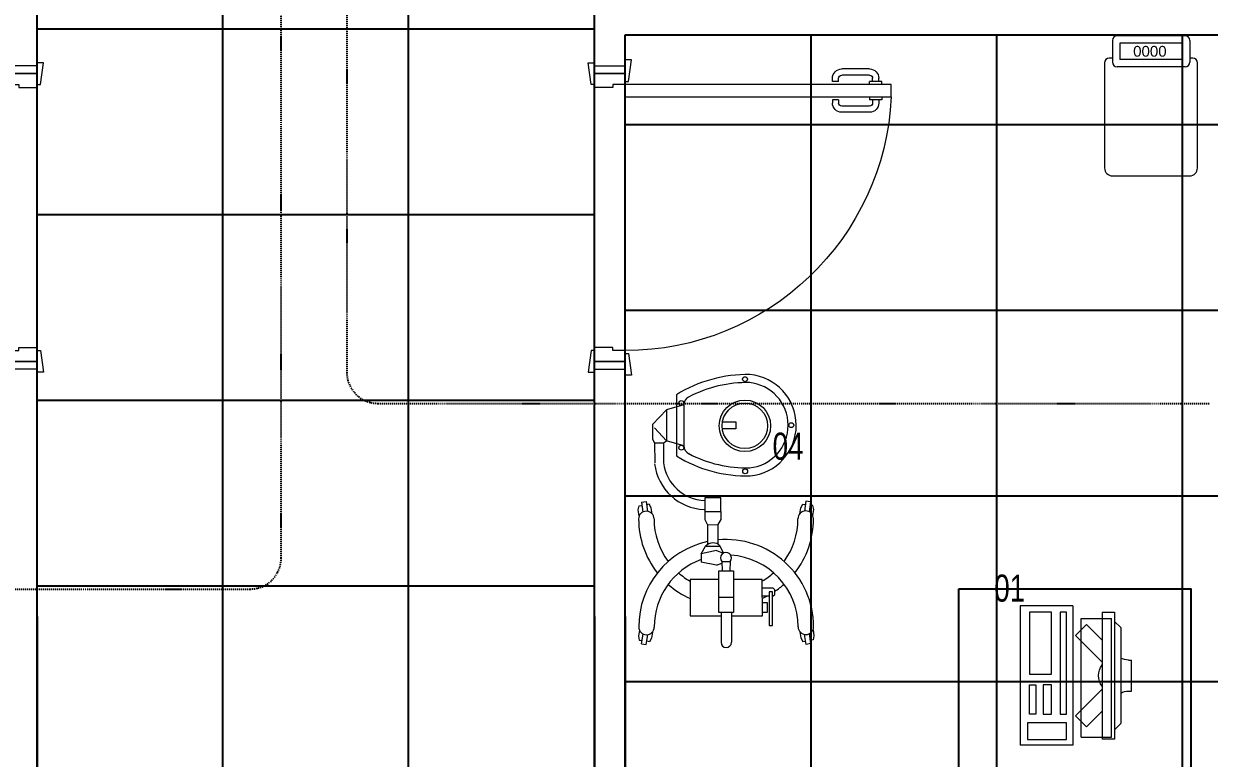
# Model space of a CAD drawing. Extents: x -12260 to 57327, y -29287 to 19916.
# Drawn here: x 42832 to 46663, y -11878 to -9504 of the extents above; entities that cross this region are included whole.
import ezdxf

# ---------------------------------------------------------------- set-up
doc = ezdxf.new("R2010")
doc.units = 0
doc.header["$LTSCALE"] = 0.25
doc.linetypes.add('DASHDOT', pattern=[25.4, 12.7, -6.35, 0, -6.35])
for name, color, linetype, lineweight in [('01-First Floor$0$72_EGR_EQP_TAG', 142, 'Continuous', 5), ('01-First Floor$0$LOADING', 253, 'Continuous', 5), ('01-First Floor$0$Walls', 251, 'Continuous', 5), ('01-First Floor$0$Wooden Joinery', 251, 'Continuous', 5), ('E-LITE-CLNG-CNDT', 6, 'DASHDOT', 35), ('F-ALRM-CLNG-CNDT', 51, 'DASHDOT', 25)]:
    doc.layers.add(name, color=color, linetype=linetype, lineweight=lineweight)
doc.layers.add('01-First Floor$0$FALSE CEILING', color=251, linetype='Continuous')
doc.layers.add('01-First Floor$0$X-WHITE glass', color=255, linetype='Continuous')
doc.styles.add('01-First Floor$0$Standard', font='arial.ttf')
doc.styles.add('01-First Floor$0$X3G_ENTITY_257CFD', font='swisscl.ttf', dxfattribs={"height": 200})

# ---------------------------------------------------------------- blocks, each defined once
blk = doc.blocks.new('01-First Floor$0$A$C72370EFE')
at = {"layer": '01-First Floor$0$Wooden Joinery'}
for p, q in [((-0.01, -0.03), (-0.01, -0.07)), ((0, -0.03), (-0.01, -0.03)), ((0.04, -0.03), (0.05, -0.03)), ((0.05, -0.03), (0.05, -0.07)), ((-0.05, -0.07), (-0.05, -0.16)), ((-0.03, -0.07), (-0.03, -0.16)), ((-0.01, -0.04), (-0.02, -0.04)), ((-0.01, -0.06), (-0.02, -0.06)), ((0, -0.07), (-0.01, -0.07)), ((0.04, -0.07), (0.05, -0.07)), ((0.05, -0.04), (0.06, -0.04)), ((0.05, -0.06), (0.06, -0.06)), ((0.07, -0.07), (0.07, -0.16)), ((0.09, -0.07), (0.09, -0.16)), ((-0.01, -0.17), (-0.02, -0.17)), ((-0.01, -0.19), (-0.02, -0.19)), ((-0.01, -0.17), (-0.01, -0.19)), ((0.05, -0.17), (0.06, -0.17)), ((0.05, -0.17), (0.05, -0.19)), ((0.05, -0.19), (0.06, -0.19))]:
    blk.add_line(p, q, dxfattribs=at)
for centre, radius, start, end in [((-0.02, -0.07), 0.03, 90, 180), ((-0.02, -0.07), 0.01, 90, 180), ((0.06, -0.07), 0.03, 0, 90), ((0.06, -0.07), 0.01, 0, 90), ((-0.02, -0.16), 0.03, 180, 270), ((-0.02, -0.16), 0.01, 180, 270), ((0.06, -0.16), 0.01, 270, 0), ((0.06, -0.16), 0.03, 270, 0)]:
    blk.add_arc(centre, radius, start, end, dxfattribs=at)
blk = doc.blocks.new('01-First Floor$0$A$C5DAD61B4')
at = {"layer": '01-First Floor$0$Wooden Joinery'}
for points in [[(80, 959.1), (80, 969.1), (10, 979.1), (10, 959.1)], [(940, 959.1), (940, 969.1), (1010, 979.1), (1010, 959.1)], [(70, 859.1), (70, 849.1), (0, 839.1), (0, 859.1)], [(120, 859.1), (120, 0), (80, 0), (80, 859.1)], [(950, 859.1), (950, 849.1), (1020, 839.1), (1020, 859.1)]]:
    blk.add_lwpolyline(points, close=True, dxfattribs=at)
for points in [[(45, 859.1), (45, 959.1), (20, 959.1), (20, 859.1), (45, 859.1)], [(45, 859.1), (80, 859.1), (80, 899.1), (90, 899.1), (90, 959.1), (45, 959.1), (45, 859.1)], [(975, 859.1), (940, 859.1), (940, 899.1), (930, 899.1), (930, 959.1), (975, 959.1), (975, 859.1)], [(975, 859.1), (975, 959.1), (1000, 959.1), (1000, 859.1), (975, 859.1)]]:
    blk.add_lwpolyline(points, dxfattribs=at)
blk.add_arc((80, 859.1), 860, 272.666, 0, dxfattribs=at)
at = {"layer": '01-First Floor$0$Wooden Joinery', "xscale": 999.9999999998854, "yscale": 999.9999999998854, "zscale": 999.9999999998854, "rotation": 180}
blk.add_blockref('01-First Floor$0$A$C72370EFE', (120, 0), dxfattribs=at)
blk = doc.blocks.new('01-First Floor$0$ITCWLS1-P')
at = {"layer": '01-First Floor$0$LOADING'}
for p, q in [((-0.2651, 0.43, 0), (-0.3051, 0.43, 0)), ((-0.3051, 0.43, 0), (-0.3051, 0.02, 0)), ((-0.2651, 0.43, 0), (-0.2651, 0.02, 0)), ((-0.17, 0.45), (-0.17, 0)), ((-0.17, 0.45), (0, 0.45)), ((-0.1496, 0.4305), (-0.1291, 0.4305)), ((-0.1291, 0.4305), (-0.1291, 0.4089)), ((0, 0.45), (0, 0)), ((-0.3251, 0.38, 0), (-0.3051, 0.4, 0)), ((-0.197, 0.4094), (-0.295, 0.4094)), ((-0.295, 0.0264), (-0.295, 0.4094)), ((-0.197, 0.0264), (-0.197, 0.4094)), ((-0.3251, 0.38, 0), (-0.3251, 0.07, 0)), ((-0.3503, 0.275), (-0.3596, 0.275)), ((-0.3596, 0.175), (-0.3596, 0.275)), ((-0.3503, 0.175), (-0.3596, 0.175)), ((-0.3251, 0.07, 0), (-0.3051, 0.05, 0)), ((-0.3051, 0.02, 0), (-0.2651, 0.02, 0)), ((-0.197, 0.0264), (-0.295, 0.0264)), ((-0.17, 0), (0, 0))]:
    blk.add_line(p, q, dxfattribs=at)
at = {"layer": '01-First Floor$0$LOADING', "extrusion": (2.48281e-10, 3.18408e-10, -1)}
for p, q in [((-0.2651, 0.3395), (-0.2144, 0.3902)), ((-0.1791, 0.3548), (-0.2144, 0.3902)), ((-0.2651, 0.2688), (-0.1791, 0.3548))]:
    blk.add_line(p, q, dxfattribs=at)
at = {"layer": '01-First Floor$0$LOADING', "extrusion": (2.48281e-10, -3.18408e-10, -1)}
for p, q in [((-0.2651, 0.1812), (-0.1791, 0.0952)), ((-0.2651, 0.1105), (-0.2144, 0.0598)), ((-0.1791, 0.0952), (-0.2144, 0.0598))]:
    blk.add_line(p, q, dxfattribs=at)
at = {"layer": '01-First Floor$0$LOADING'}
for points in [[(-0.1291, 0.4089), (-0.1291, 0.1), (-0.1496, 0.1), (-0.1496, 0.4305)], [(-0.1496, 0.1), (-0.1496, 0.1), (-0.1496, 0.1), (-0.1496, 0.1), (-0.1496, 0.1), (-0.1496, 0.1), (-0.1496, 0.1), (-0.1496, 0.1), (-0.1496, 0.1)], [(-0.1496, 0.1), (-0.1496, 0.1), (-0.1496, 0.1), (-0.1496, 0.1), (-0.1496, 0.1), (-0.1496, 0.1), (-0.1496, 0.1), (-0.1496, 0.1), (-0.1496, 0.1), (-0.1496, 0.1), (-0.1496, 0.1), (-0.1496, 0.1), (-0.1496, 0.1), (-0.1496, 0.1), (-0.1496, 0.1), (-0.1496, 0.1), (-0.1496, 0.1), (-0.1496, 0.1)], [(-0.1496, 0.1), (-0.1496, 0.1), (-0.1496, 0.1), (-0.1496, 0.1), (-0.1496, 0.1), (-0.1496, 0.1), (-0.1496, 0.1), (-0.1496, 0.1), (-0.1496, 0.1), (-0.1496, 0.1)], [(-0.1496, 0.1), (-0.1496, 0.1), (-0.1496, 0.1), (-0.1496, 0.1), (-0.1496, 0.1), (-0.1496, 0.1), (-0.1496, 0.1)], [(-0.1496, 0.1), (-0.1496, 0.1), (-0.1496, 0.1), (-0.1496, 0.1), (-0.1496, 0.1), (-0.1496, 0.1), (-0.1496, 0.1), (-0.1496, 0.1), (-0.1496, 0.1), (-0.1496, 0.1)], [(-0.1496, 0.1), (-0.1496, 0.1), (-0.1496, 0.1), (-0.1496, 0.1), (-0.1496, 0.1), (-0.1496, 0.1), (-0.1496, 0.1), (-0.1496, 0.1), (-0.1496, 0.1), (-0.1496, 0.1), (-0.1496, 0.1), (-0.1496, 0.1), (-0.1496, 0.1), (-0.1496, 0.1), (-0.1496, 0.1)], [(-0.1496, 0.1), (-0.1496, 0.1), (-0.1496, 0.1), (-0.1496, 0.1), (-0.1496, 0.1), (-0.1496, 0.1), (-0.1496, 0.1), (-0.1496, 0.1), (-0.1496, 0.1), (-0.1496, 0.1)], [(-0.1496, 0.1), (-0.1496, 0.1), (-0.1496, 0.1), (-0.1496, 0.1), (-0.1496, 0.1), (-0.1496, 0.1), (-0.1496, 0.1), (-0.1496, 0.1), (-0.1496, 0.1), (-0.1496, 0.1)], [(-0.1496, 0.1), (-0.1496, 0.1), (-0.1496, 0.1), (-0.1496, 0.1), (-0.1496, 0.1), (-0.1496, 0.1), (-0.1496, 0.1), (-0.1496, 0.1), (-0.1496, 0.1), (-0.1496, 0.1), (-0.1496, 0.1), (-0.1496, 0.1), (-0.1496, 0.1), (-0.1496, 0.1), (-0.1496, 0.1), (-0.1496, 0.1), (-0.1496, 0.1), (-0.1496, 0.1), (-0.1496, 0.1), (-0.1496, 0.1), (-0.1496, 0.1), (-0.1496, 0.1), (-0.1496, 0.1), (-0.1496, 0.1), (-0.1496, 0.1), (-0.1496, 0.1), (-0.1496, 0.1), (-0.1496, 0.1), (-0.1496, 0.1), (-0.1496, 0.1), (-0.1496, 0.1), (-0.1496, 0.1), (-0.1496, 0.1), (-0.1496, 0.1), (-0.1496, 0.1), (-0.1496, 0.1), (-0.1496, 0.1), (-0.1496, 0.1), (-0.1496, 0.1), (-0.1496, 0.1), (-0.1496, 0.1), (-0.1496, 0.1), (-0.1496, 0.1), (-0.1496, 0.1), (-0.1496, 0.1), (-0.1496, 0.1), (-0.1496, 0.1), (-0.1496, 0.1), (-0.1496, 0.1), (-0.1496, 0.1), (-0.1496, 0.1), (-0.1496, 0.1), (-0.1496, 0.1), (-0.1496, 0.1)], [(-0.1496, 0.1), (-0.1496, 0.1), (-0.1496, 0.1), (-0.1496, 0.1), (-0.1496, 0.1), (-0.1496, 0.1), (-0.1496, 0.1), (-0.1496, 0.1), (-0.1496, 0.1), (-0.1496, 0.1), (-0.1496, 0.1), (-0.1496, 0.1), (-0.1496, 0.1), (-0.1496, 0.1), (-0.1496, 0.1), (-0.1496, 0.1), (-0.1496, 0.1), (-0.1496, 0.1), (-0.1496, 0.1), (-0.1496, 0.1), (-0.1496, 0.1), (-0.1496, 0.1), (-0.1496, 0.1), (-0.1496, 0.1), (-0.1496, 0.1), (-0.1496, 0.1), (-0.1496, 0.1), (-0.1496, 0.1), (-0.1496, 0.1), (-0.1496, 0.1), (-0.1496, 0.1), (-0.1496, 0.1), (-0.1496, 0.1), (-0.1496, 0.1), (-0.1496, 0.1), (-0.1496, 0.1), (-0.1496, 0.1), (-0.1496, 0.1), (-0.1496, 0.1), (-0.1496, 0.1), (-0.1496, 0.1), (-0.1496, 0.1), (-0.1496, 0.1), (-0.1496, 0.1), (-0.1496, 0.1), (-0.1496, 0.1), (-0.1496, 0.1), (-0.1496, 0.1), (-0.1496, 0.1), (-0.1496, 0.1), (-0.1496, 0.1), (-0.1496, 0.1), (-0.1496, 0.1), (-0.1496, 0.1), (-0.1496, 0.1), (-0.1496, 0.1), (-0.1496, 0.1), (-0.1496, 0.1), (-0.1496, 0.1), (-0.1496, 0.1), (-0.1496, 0.1), (-0.1496, 0.1), (-0.1496, 0.1), (-0.1496, 0.1), (-0.1496, 0.1), (-0.1496, 0.1), (-0.1496, 0.1), (-0.1496, 0.1), (-0.1496, 0.1), (-0.1496, 0.1), (-0.1496, 0.1), (-0.1496, 0.1), (-0.1496, 0.1), (-0.1496, 0.1), (-0.1496, 0.1), (-0.1496, 0.1), (-0.1496, 0.1), (-0.1496, 0.1), (-0.1496, 0.1), (-0.1496, 0.1), (-0.1496, 0.1), (-0.1496, 0.1), (-0.1496, 0.1), (-0.1496, 0.1), (-0.1496, 0.1), (-0.1496, 0.1), (-0.1496, 0.1), (-0.1496, 0.1), (-0.1496, 0.1)], [(-0.1496, 0.1), (-0.1496, 0.1), (-0.1496, 0.1), (-0.1496, 0.1), (-0.1496, 0.1), (-0.1496, 0.1), (-0.1496, 0.1), (-0.1496, 0.1), (-0.1496, 0.1), (-0.1496, 0.1), (-0.1496, 0.1), (-0.1496, 0.1)], [(-0.1496, 0.1), (-0.1496, 0.1), (-0.1496, 0.1), (-0.1496, 0.1), (-0.1496, 0.1), (-0.1496, 0.1), (-0.1496, 0.1)], [(-0.1496, 0.1), (-0.1496, 0.1), (-0.1496, 0.1), (-0.1496, 0.1), (-0.1496, 0.1), (-0.1496, 0.1), (-0.1496, 0.1), (-0.1496, 0.1), (-0.1496, 0.1), (-0.1496, 0.1), (-0.1496, 0.1), (-0.1496, 0.1), (-0.1496, 0.1), (-0.1496, 0.1), (-0.1496, 0.1), (-0.1496, 0.1), (-0.1496, 0.1)], [(-0.1496, 0.1), (-0.1496, 0.1), (-0.1496, 0.1), (-0.1496, 0.1), (-0.1496, 0.1), (-0.1496, 0.1), (-0.1496, 0.1), (-0.1496, 0.1), (-0.1496, 0.1), (-0.1496, 0.1), (-0.1496, 0.1), (-0.1496, 0.1), (-0.1496, 0.1), (-0.1496, 0.1), (-0.1496, 0.1), (-0.1496, 0.1), (-0.1496, 0.1), (-0.1496, 0.1), (-0.1496, 0.1), (-0.1496, 0.1), (-0.1496, 0.1), (-0.1496, 0.1), (-0.1496, 0.1), (-0.1496, 0.1), (-0.1496, 0.1), (-0.1496, 0.1), (-0.1496, 0.1), (-0.1496, 0.1), (-0.1496, 0.1), (-0.1496, 0.1), (-0.1496, 0.1), (-0.1496, 0.1), (-0.1496, 0.1), (-0.1496, 0.1), (-0.1496, 0.1), (-0.1496, 0.1), (-0.1496, 0.1), (-0.1496, 0.1), (-0.1496, 0.1), (-0.1496, 0.1), (-0.1496, 0.1), (-0.1496, 0.1), (-0.1496, 0.1), (-0.1496, 0.1), (-0.1496, 0.1), (-0.1496, 0.1), (-0.1496, 0.1), (-0.1496, 0.1), (-0.1496, 0.1), (-0.1496, 0.1), (-0.1496, 0.1), (-0.1496, 0.1), (-0.1496, 0.1), (-0.1496, 0.1), (-0.1496, 0.1), (-0.1496, 0.1), (-0.1496, 0.1), (-0.1496, 0.1), (-0.1496, 0.1), (-0.1496, 0.1), (-0.1496, 0.1), (-0.1496, 0.1), (-0.1496, 0.1), (-0.1496, 0.1), (-0.1496, 0.1), (-0.1496, 0.1), (-0.1496, 0.1), (-0.1496, 0.1), (-0.1496, 0.1), (-0.1496, 0.1), (-0.1496, 0.1), (-0.1496, 0.1), (-0.1496, 0.1), (-0.1496, 0.1), (-0.1496, 0.1), (-0.1496, 0.1), (-0.1496, 0.1), (-0.1496, 0.1), (-0.1496, 0.1), (-0.1496, 0.1), (-0.1496, 0.1), (-0.1496, 0.1), (-0.1496, 0.1), (-0.1496, 0.1), (-0.1496, 0.1), (-0.1496, 0.1), (-0.1496, 0.1), (-0.1496, 0.1), (-0.1496, 0.1), (-0.1496, 0.1), (-0.1496, 0.1), (-0.1496, 0.1), (-0.1496, 0.1), (-0.1496, 0.1), (-0.1496, 0.1), (-0.1496, 0.1), (-0.1496, 0.1), (-0.1496, 0.1), (-0.1496, 0.1), (-0.1496, 0.1), (-0.1496, 0.1), (-0.1496, 0.1), (-0.1496, 0.1), (-0.1496, 0.1), (-0.1496, 0.1), (-0.1496, 0.1), (-0.1496, 0.1), (-0.1496, 0.1), (-0.1496, 0.1), (-0.1496, 0.1), (-0.1496, 0.1)], [(-0.1496, 0.1), (-0.1496, 0.1), (-0.1496, 0.1), (-0.1496, 0.1), (-0.1496, 0.1), (-0.1496, 0.1), (-0.1496, 0.1), (-0.1496, 0.1)]]:
    blk.add_lwpolyline(points, dxfattribs=at)
for points in [[(-0.1019, 0.4305), (-0.0304, 0.4305), (-0.0304, 0.2294), (-0.1019, 0.2294)], [(-0.1019, 0.1954), (-0.0747, 0.1954), (-0.0747, 0.1), (-0.1019, 0.1)], [(-0.0304, 0.1954), (-0.0508, 0.1954), (-0.0508, 0.1), (-0.0304, 0.1)], [(-0.1496, 0.1), (-0.1496, 0.1), (-0.1496, 0.1), (-0.1496, 0.1), (-0.1496, 0.1), (-0.1496, 0.1), (-0.1496, 0.1), (-0.1496, 0.1), (-0.1496, 0.1), (-0.1496, 0.1), (-0.1496, 0.1), (-0.1496, 0.1), (-0.1496, 0.1), (-0.1496, 0.1), (-0.1496, 0.1), (-0.1496, 0.1), (-0.1496, 0.1), (-0.1496, 0.1), (-0.1496, 0.1), (-0.1496, 0.1), (-0.1496, 0.1), (-0.1496, 0.1), (-0.1496, 0.1), (-0.1496, 0.1), (-0.1496, 0.1), (-0.1496, 0.1), (-0.1496, 0.1), (-0.1496, 0.1), (-0.1496, 0.1), (-0.1496, 0.1), (-0.1496, 0.1), (-0.1496, 0.1), (-0.1496, 0.1), (-0.1496, 0.1), (-0.1496, 0.1), (-0.1496, 0.1), (-0.1496, 0.1), (-0.1496, 0.1), (-0.1496, 0.1), (-0.1496, 0.1), (-0.1496, 0.1), (-0.1496, 0.1), (-0.1496, 0.1), (-0.1496, 0.1), (-0.1496, 0.1), (-0.1496, 0.1), (-0.1496, 0.1), (-0.1496, 0.1), (-0.1496, 0.1), (-0.1496, 0.1), (-0.1496, 0.1), (-0.1496, 0.1), (-0.1496, 0.1), (-0.1496, 0.1), (-0.1496, 0.1), (-0.1496, 0.1), (-0.1496, 0.1), (-0.1496, 0.1), (-0.1496, 0.1), (-0.1496, 0.1), (-0.1496, 0.1), (-0.1496, 0.1), (-0.1496, 0.1), (-0.1496, 0.1), (-0.1496, 0.1), (-0.1496, 0.1), (-0.1496, 0.1), (-0.1496, 0.1), (-0.1496, 0.1), (-0.1496, 0.1), (-0.1496, 0.1), (-0.1496, 0.1), (-0.1496, 0.1), (-0.1496, 0.1), (-0.1496, 0.1), (-0.1496, 0.1), (-0.1496, 0.1), (-0.1496, 0.1), (-0.1496, 0.1), (-0.1496, 0.1), (-0.1496, 0.1), (-0.1496, 0.1), (-0.1496, 0.1), (-0.1496, 0.1), (-0.1496, 0.1), (-0.1496, 0.1), (-0.1496, 0.1), (-0.1496, 0.1), (-0.1496, 0.1), (-0.1496, 0.1), (-0.1496, 0.1), (-0.1496, 0.1), (-0.1496, 0.1), (-0.1496, 0.1), (-0.1496, 0.1), (-0.1496, 0.1), (-0.1496, 0.1), (-0.1496, 0.1), (-0.1496, 0.1), (-0.1496, 0.1), (-0.1496, 0.1), (-0.1496, 0.1), (-0.1496, 0.1), (-0.1496, 0.1), (-0.1496, 0.1), (-0.1496, 0.1), (-0.1496, 0.1), (-0.1496, 0.1), (-0.1496, 0.1), (-0.1496, 0.1), (-0.1496, 0.1), (-0.1496, 0.1), (-0.1496, 0.1), (-0.1496, 0.1), (-0.1496, 0.1), (-0.1496, 0.1), (-0.1496, 0.1), (-0.1496, 0.1), (-0.1496, 0.1), (-0.1496, 0.1), (-0.1496, 0.1), (-0.1496, 0.1), (-0.1496, 0.1), (-0.1496, 0.1), (-0.1496, 0.1), (-0.1496, 0.1), (-0.1496, 0.1), (-0.1496, 0.1), (-0.1496, 0.1), (-0.1496, 0.1), (-0.1496, 0.1), (-0.1496, 0.1), (-0.1496, 0.1), (-0.1496, 0.1), (-0.1496, 0.1), (-0.1496, 0.1), (-0.1496, 0.1), (-0.1496, 0.1), (-0.1496, 0.1), (-0.1496, 0.1), (-0.1496, 0.1), (-0.1496, 0.1), (-0.1496, 0.1), (-0.1496, 0.1), (-0.1496, 0.1), (-0.1496, 0.1), (-0.1496, 0.1), (-0.1496, 0.1), (-0.1496, 0.1), (-0.1496, 0.1), (-0.1496, 0.1), (-0.1496, 0.1), (-0.1496, 0.1), (-0.1496, 0.1), (-0.1496, 0.1), (-0.1496, 0.1), (-0.1496, 0.1), (-0.1496, 0.1), (-0.1496, 0.1), (-0.1496, 0.1), (-0.1496, 0.1), (-0.1496, 0.1), (-0.1496, 0.1), (-0.1496, 0.1), (-0.1496, 0.1), (-0.1496, 0.1), (-0.1496, 0.1), (-0.1496, 0.1), (-0.1496, 0.1), (-0.1496, 0.1), (-0.1496, 0.1), (-0.1496, 0.1), (-0.1496, 0.1), (-0.1496, 0.1), (-0.1496, 0.1), (-0.1496, 0.1), (-0.1496, 0.1), (-0.1496, 0.1), (-0.1496, 0.1), (-0.1496, 0.1), (-0.1496, 0.1), (-0.1496, 0.1), (-0.1496, 0.1), (-0.1496, 0.1), (-0.1496, 0.1), (-0.1496, 0.1), (-0.1496, 0.1), (-0.1496, 0.1), (-0.1496, 0.1), (-0.1496, 0.1), (-0.1496, 0.1), (-0.1496, 0.1), (-0.1496, 0.1), (-0.1496, 0.1), (-0.1496, 0.1), (-0.1496, 0.1), (-0.1496, 0.1), (-0.1496, 0.1), (-0.1496, 0.1), (-0.1496, 0.1), (-0.1496, 0.1), (-0.1496, 0.1), (-0.1496, 0.1), (-0.1496, 0.1), (-0.1496, 0.1), (-0.1496, 0.1), (-0.1496, 0.1), (-0.1496, 0.1), (-0.1496, 0.1), (-0.1496, 0.1), (-0.1496, 0.1), (-0.1496, 0.1), (-0.1496, 0.1), (-0.1496, 0.1), (-0.1496, 0.1), (-0.1496, 0.1), (-0.1496, 0.1), (-0.1496, 0.1), (-0.1496, 0.1), (-0.1496, 0.1), (-0.1496, 0.1), (-0.1496, 0.1), (-0.1496, 0.1), (-0.1496, 0.1), (-0.1496, 0.1), (-0.1496, 0.1), (-0.1496, 0.1), (-0.1496, 0.1), (-0.1496, 0.1), (-0.1496, 0.1), (-0.1496, 0.1), (-0.1496, 0.1), (-0.1496, 0.1), (-0.1496, 0.1), (-0.1496, 0.1), (-0.1496, 0.1), (-0.1496, 0.1), (-0.1496, 0.1), (-0.1496, 0.1), (-0.1496, 0.1), (-0.1496, 0.1), (-0.1496, 0.1), (-0.1496, 0.1), (-0.1496, 0.1), (-0.1496, 0.1), (-0.1496, 0.1), (-0.1496, 0.1), (-0.1496, 0.1), (-0.1496, 0.1), (-0.1496, 0.1), (-0.1496, 0.1), (-0.1496, 0.1), (-0.1496, 0.1), (-0.1496, 0.1), (-0.1496, 0.1), (-0.1496, 0.1), (-0.1496, 0.1), (-0.1496, 0.1), (-0.1496, 0.1), (-0.1496, 0.1), (-0.1496, 0.1), (-0.1496, 0.1), (-0.1496, 0.1), (-0.1496, 0.1), (-0.1496, 0.1), (-0.1496, 0.1), (-0.1496, 0.1), (-0.1496, 0.1), (-0.1496, 0.1), (-0.1496, 0.1), (-0.1496, 0.1), (-0.1496, 0.1), (-0.1496, 0.1), (-0.1496, 0.1), (-0.1496, 0.1), (-0.1496, 0.1), (-0.1496, 0.1)], [(-0.1496, 0.1), (-0.1496, 0.1), (-0.1496, 0.1), (-0.1496, 0.1), (-0.1496, 0.1), (-0.1496, 0.1), (-0.1496, 0.1), (-0.1496, 0.1), (-0.1496, 0.1), (-0.1496, 0.1), (-0.1496, 0.1), (-0.1496, 0.1), (-0.1496, 0.1), (-0.1496, 0.1), (-0.1496, 0.1), (-0.1496, 0.1), (-0.1496, 0.1), (-0.1496, 0.1), (-0.1496, 0.1), (-0.1496, 0.1), (-0.1496, 0.1), (-0.1496, 0.1), (-0.1496, 0.1), (-0.1496, 0.1), (-0.1496, 0.1), (-0.1496, 0.1), (-0.1496, 0.1), (-0.1496, 0.1), (-0.1496, 0.1), (-0.1496, 0.1), (-0.1496, 0.1), (-0.1496, 0.1), (-0.1496, 0.1), (-0.1496, 0.1), (-0.1496, 0.1), (-0.1496, 0.1), (-0.1496, 0.1), (-0.1496, 0.1), (-0.1496, 0.1), (-0.1496, 0.1), (-0.1496, 0.1), (-0.1496, 0.1), (-0.1496, 0.1), (-0.1496, 0.1), (-0.1496, 0.1), (-0.1496, 0.1), (-0.1496, 0.1), (-0.1496, 0.1), (-0.1496, 0.1), (-0.1496, 0.1), (-0.1496, 0.1), (-0.1496, 0.1), (-0.1496, 0.1), (-0.1496, 0.1), (-0.1496, 0.1), (-0.1496, 0.1), (-0.1496, 0.1), (-0.1496, 0.1), (-0.1496, 0.1), (-0.1496, 0.1), (-0.1496, 0.1), (-0.1496, 0.1), (-0.1496, 0.1), (-0.1496, 0.1), (-0.1496, 0.1), (-0.1496, 0.1), (-0.1496, 0.1), (-0.1496, 0.1), (-0.1496, 0.1), (-0.1496, 0.1), (-0.1496, 0.1), (-0.1496, 0.1), (-0.1496, 0.1), (-0.1496, 0.1), (-0.1496, 0.1), (-0.1496, 0.1), (-0.1496, 0.1), (-0.1496, 0.1), (-0.1496, 0.1), (-0.1496, 0.1), (-0.1496, 0.1), (-0.1496, 0.1), (-0.1496, 0.1), (-0.1496, 0.1), (-0.1496, 0.1), (-0.1496, 0.1), (-0.1496, 0.1), (-0.1496, 0.1), (-0.1496, 0.1), (-0.1496, 0.1), (-0.1496, 0.1), (-0.1496, 0.1), (-0.1496, 0.1), (-0.1496, 0.1), (-0.1496, 0.1), (-0.1496, 0.1), (-0.1496, 0.1), (-0.1496, 0.1), (-0.1496, 0.1), (-0.1496, 0.1), (-0.1496, 0.1), (-0.1496, 0.1), (-0.1496, 0.1), (-0.1496, 0.1), (-0.1496, 0.1), (-0.1496, 0.1), (-0.1496, 0.1), (-0.1496, 0.1), (-0.1496, 0.1), (-0.1496, 0.1), (-0.1496, 0.1), (-0.1496, 0.1), (-0.1496, 0.1), (-0.1496, 0.1), (-0.1496, 0.1), (-0.1496, 0.1), (-0.1496, 0.1), (-0.1496, 0.1), (-0.1496, 0.1), (-0.1496, 0.1), (-0.1496, 0.1), (-0.1496, 0.1), (-0.1496, 0.1), (-0.1496, 0.1), (-0.1496, 0.1), (-0.1496, 0.1), (-0.1496, 0.1), (-0.1496, 0.1), (-0.1496, 0.1), (-0.1496, 0.1), (-0.1496, 0.1), (-0.1496, 0.1), (-0.1496, 0.1), (-0.1496, 0.1), (-0.1496, 0.1), (-0.1496, 0.1), (-0.1496, 0.1), (-0.1496, 0.1), (-0.1496, 0.1), (-0.1496, 0.1), (-0.1496, 0.1), (-0.1496, 0.1), (-0.1496, 0.1), (-0.1496, 0.1), (-0.1496, 0.1), (-0.1496, 0.1), (-0.1496, 0.1), (-0.1496, 0.1), (-0.1496, 0.1), (-0.1496, 0.1), (-0.1496, 0.1), (-0.1496, 0.1), (-0.1496, 0.1), (-0.1496, 0.1), (-0.1496, 0.1), (-0.1496, 0.1), (-0.1496, 0.1), (-0.1496, 0.1), (-0.1496, 0.1), (-0.1496, 0.1), (-0.1496, 0.1), (-0.1496, 0.1), (-0.1496, 0.1), (-0.1496, 0.1), (-0.1496, 0.1), (-0.1496, 0.1), (-0.1496, 0.1), (-0.1496, 0.1), (-0.1496, 0.1), (-0.1496, 0.1), (-0.1496, 0.1), (-0.1496, 0.1), (-0.1496, 0.1), (-0.1496, 0.1), (-0.1496, 0.1), (-0.1496, 0.1), (-0.1496, 0.1), (-0.1496, 0.1), (-0.1496, 0.1), (-0.1496, 0.1), (-0.1496, 0.1), (-0.1496, 0.1), (-0.1496, 0.1), (-0.1496, 0.1), (-0.1496, 0.1), (-0.1496, 0.1), (-0.1496, 0.1), (-0.1496, 0.1), (-0.1496, 0.1), (-0.1496, 0.1), (-0.1496, 0.1), (-0.1496, 0.1), (-0.1496, 0.1), (-0.1496, 0.1), (-0.1496, 0.1), (-0.1496, 0.1), (-0.1496, 0.1), (-0.1496, 0.1), (-0.1496, 0.1), (-0.1496, 0.1), (-0.1496, 0.1), (-0.1496, 0.1), (-0.1496, 0.1), (-0.1496, 0.1), (-0.1496, 0.1), (-0.1496, 0.1), (-0.1496, 0.1), (-0.1496, 0.1), (-0.1496, 0.1), (-0.1496, 0.1), (-0.1496, 0.1), (-0.1496, 0.1), (-0.1496, 0.1), (-0.1496, 0.1)], [(-0.1496, 0.1), (-0.1496, 0.1), (-0.1496, 0.1), (-0.1496, 0.1), (-0.1496, 0.1), (-0.1496, 0.1), (-0.1496, 0.1), (-0.1496, 0.1), (-0.1496, 0.1), (-0.1496, 0.1), (-0.1496, 0.1), (-0.1496, 0.1), (-0.1496, 0.1), (-0.1496, 0.1), (-0.1496, 0.1), (-0.1496, 0.1), (-0.1496, 0.1), (-0.1496, 0.1), (-0.1496, 0.1), (-0.1496, 0.1), (-0.1496, 0.1), (-0.1496, 0.1), (-0.1496, 0.1), (-0.1496, 0.1), (-0.1496, 0.1), (-0.1496, 0.1), (-0.1496, 0.1), (-0.1496, 0.1), (-0.1496, 0.1), (-0.1496, 0.1), (-0.1496, 0.1), (-0.1496, 0.1), (-0.1496, 0.1), (-0.1496, 0.1), (-0.1496, 0.1), (-0.1496, 0.1), (-0.1496, 0.1), (-0.1496, 0.1), (-0.1496, 0.1), (-0.1496, 0.1), (-0.1496, 0.1), (-0.1496, 0.1), (-0.1496, 0.1), (-0.1496, 0.1), (-0.1496, 0.1), (-0.1496, 0.1), (-0.1496, 0.1), (-0.1496, 0.1), (-0.1496, 0.1), (-0.1496, 0.1), (-0.1496, 0.1), (-0.1496, 0.1), (-0.1496, 0.1), (-0.1496, 0.1), (-0.1496, 0.1), (-0.1496, 0.1), (-0.1496, 0.1), (-0.1496, 0.1), (-0.1496, 0.1), (-0.1496, 0.1), (-0.1496, 0.1), (-0.1496, 0.1), (-0.1496, 0.1), (-0.1496, 0.1), (-0.1496, 0.1), (-0.1496, 0.1), (-0.1496, 0.1), (-0.1496, 0.1), (-0.1496, 0.1), (-0.1496, 0.1), (-0.1496, 0.1), (-0.1496, 0.1), (-0.1496, 0.1), (-0.1496, 0.1), (-0.1496, 0.1), (-0.1496, 0.1), (-0.1496, 0.1), (-0.1496, 0.1), (-0.1496, 0.1), (-0.1496, 0.1), (-0.1496, 0.1), (-0.1496, 0.1), (-0.1496, 0.1), (-0.1496, 0.1), (-0.1496, 0.1), (-0.1496, 0.1), (-0.1496, 0.1), (-0.1496, 0.1), (-0.1496, 0.1), (-0.1496, 0.1), (-0.1496, 0.1), (-0.1496, 0.1), (-0.1496, 0.1), (-0.1496, 0.1), (-0.1496, 0.1), (-0.1496, 0.1), (-0.1496, 0.1), (-0.1496, 0.1), (-0.1496, 0.1), (-0.1496, 0.1), (-0.1496, 0.1), (-0.1496, 0.1), (-0.1496, 0.1), (-0.1496, 0.1), (-0.1496, 0.1), (-0.1496, 0.1), (-0.1496, 0.1), (-0.1496, 0.1), (-0.1496, 0.1), (-0.1496, 0.1), (-0.1496, 0.1), (-0.1496, 0.1), (-0.1496, 0.1), (-0.1496, 0.1), (-0.1496, 0.1), (-0.1496, 0.1), (-0.1496, 0.1), (-0.1496, 0.1), (-0.1496, 0.1), (-0.1496, 0.1), (-0.1496, 0.1), (-0.1496, 0.1), (-0.1496, 0.1), (-0.1496, 0.1), (-0.1496, 0.1), (-0.1496, 0.1), (-0.1496, 0.1), (-0.1496, 0.1), (-0.1496, 0.1), (-0.1496, 0.1), (-0.1496, 0.1), (-0.1496, 0.1), (-0.1496, 0.1), (-0.1496, 0.1), (-0.1496, 0.1), (-0.1496, 0.1), (-0.1496, 0.1), (-0.1496, 0.1), (-0.1496, 0.1), (-0.1496, 0.1), (-0.1496, 0.1), (-0.1496, 0.1), (-0.1496, 0.1), (-0.1496, 0.1), (-0.1496, 0.1), (-0.1496, 0.1), (-0.1496, 0.1), (-0.1496, 0.1), (-0.1496, 0.1), (-0.1496, 0.1), (-0.1496, 0.1), (-0.1496, 0.1), (-0.1496, 0.1), (-0.1496, 0.1), (-0.1496, 0.1), (-0.1496, 0.1), (-0.1496, 0.1), (-0.1496, 0.1), (-0.1496, 0.1), (-0.1496, 0.1), (-0.1496, 0.1), (-0.1496, 0.1), (-0.1496, 0.1), (-0.1496, 0.1), (-0.1496, 0.1), (-0.1496, 0.1), (-0.1496, 0.1), (-0.1496, 0.1), (-0.1496, 0.1), (-0.1496, 0.1), (-0.1496, 0.1), (-0.1496, 0.1), (-0.1496, 0.1), (-0.1496, 0.1), (-0.1496, 0.1), (-0.1496, 0.1), (-0.1496, 0.1), (-0.1496, 0.1), (-0.1496, 0.1), (-0.1496, 0.1), (-0.1496, 0.1), (-0.1496, 0.1), (-0.1496, 0.1), (-0.1496, 0.1), (-0.1496, 0.1), (-0.1496, 0.1), (-0.1496, 0.1), (-0.1496, 0.1), (-0.1496, 0.1), (-0.1496, 0.1), (-0.1496, 0.1), (-0.1496, 0.1), (-0.1496, 0.1), (-0.1496, 0.1), (-0.1496, 0.1), (-0.1496, 0.1), (-0.1496, 0.1), (-0.1496, 0.1), (-0.1496, 0.1), (-0.1496, 0.1), (-0.1496, 0.1), (-0.1496, 0.1), (-0.1496, 0.1), (-0.1496, 0.1), (-0.1496, 0.1), (-0.1496, 0.1), (-0.1496, 0.1), (-0.1496, 0.1), (-0.1496, 0.1), (-0.1496, 0.1), (-0.1496, 0.1), (-0.1496, 0.1), (-0.1496, 0.1), (-0.1496, 0.1), (-0.1496, 0.1), (-0.1496, 0.1), (-0.1496, 0.1), (-0.1496, 0.1), (-0.1496, 0.1)], [(-0.1496, 0.0727), (-0.0236, 0.0727), (-0.0236, 0.0182), (-0.1496, 0.0182)]]:
    blk.add_lwpolyline(points, close=True, dxfattribs=at)
for centre, radius, start, end in [((-0.3503, 0.325), 0.05, 270, 300.3093), ((-0.3089, 0.225), 0.0556, 321.9431, 38.0569), ((-0.3503, 0.125), 0.05, 59.6907, 90)]:
    blk.add_arc(centre, radius, start, end, dxfattribs=at)
blk = doc.blocks.new('01-First Floor$0$mobile light')
at = {"layer": '01-First Floor$0$LOADING'}
for p, q in [((1883.78, -497.56), (1883.65, -498.45)), ((1885.1, -497.29), (1883.78, -497.56)), ((1887.04, -497.59), (1885.1, -497.29)), ((1923.94, -497.59), (1925.88, -497.29)), ((1925.88, -497.29), (1927.2, -497.56)), ((1927.2, -497.56), (1927.33, -498.45)), ((1882.58, -498.29), (1882.35, -499.8)), ((1882.35, -499.8), (1885.55, -500.28)), ((1882.58, -498.29), (1885.78, -498.78)), ((1883.28, -500.85), (1883.42, -499.96)), ((1884.47, -501.5), (1883.28, -500.85)), ((1886.4, -501.79), (1884.47, -501.5)), ((1924.58, -501.79), (1926.52, -501.5)), ((1928.41, -498.29), (1925.2, -498.78)), ((1928.63, -499.8), (1925.43, -500.28)), ((1926.52, -501.5), (1927.7, -500.85)), ((1927.7, -500.85), (1927.56, -499.96)), ((1928.41, -498.29), (1928.63, -499.8)), ((1947.59, -502.62), (1941.09, -502.62)), ((1947.59, -505.45), (1941.09, -505.45)), ((1948.76, -501.94), (1947.59, -502.62)), ((1947.59, -502.62), (1947.59, -505.45)), ((1947.59, -505.45), (1948.15, -506.5)), ((1948.15, -506.5), (1952.41, -502.55)), ((1953.47, -501.94), (1948.76, -501.94)), ((1958.23, -506.5), (1953.47, -501.94)), ((1946.6, -512.08), (1948.15, -506.5)), ((1958.23, -506.5), (1948.15, -506.5)), ((1959.78, -512.08), (1958.23, -506.5)), ((1963.08, -509.67), (1943.3, -509.67)), ((1959.78, -512.08), (1946.6, -512.08)), ((1908.01, -522.53), (1909, -517.55)), ((1911.69, -517.55), (1909, -517.55)), ((1912.69, -522.53), (1911.69, -517.55)), ((1911.69, -517.55), (1914.17, -518.99)), ((1914.17, -518.99), (1914.17, -523.77)), ((1921.08, -519.69), (1914.74, -519.69)), ((1922.73, -518.8), (1921.08, -519.69)), ((1921.08, -519.69), (1921.08, -523.01)), ((1921.08, -519.69), (1921.08, -523.01)), ((1925.38, -518.8), (1922.73, -518.8)), ((1892.68, -523.97), (1883.05, -523.97)), ((1892.68, -528.06), (1892.68, -523.24)), ((1892.68, -523.24), (1906.16, -523.24)), ((1897.5, -528.06), (1897.5, -523.24)), ((1906.16, -523.24), (1906.16, -528.06)), ((1909.15, -524.25), (1906.16, -524.32)), ((1908.01, -522.53), (1908.62, -524.28)), ((1909.15, -524.25), (1909.15, -526.94)), ((1912.69, -522.53), (1911.9, -524.78)), ((1911.9, -524.78), (1914.17, -523.77)), ((1921.08, -523.01), (1914.77, -523.01)), ((1922.73, -523.93), (1921.08, -523.04)), ((1925.38, -523.93), (1922.73, -523.93)), ((1892.68, -527.34), (1883.05, -527.34)), ((1906.16, -528.06), (1892.68, -528.06)), ((1909.15, -526.94), (1906.16, -526.87)), ((1882.35, -551.47), (1885.55, -550.99)), ((1882.58, -552.98), (1882.35, -551.47)), ((1884.47, -549.77), (1883.28, -550.42)), ((1883.28, -550.42), (1883.42, -551.31)), ((1886.4, -549.48), (1884.47, -549.77)), ((1924.58, -549.48), (1926.52, -549.77)), ((1928.63, -551.47), (1925.43, -550.99)), ((1926.52, -549.77), (1927.7, -550.42)), ((1927.7, -550.42), (1927.56, -551.31)), ((1928.41, -552.98), (1928.63, -551.47)), ((1882.58, -552.98), (1885.78, -552.5)), ((1883.78, -553.71), (1883.65, -552.82)), ((1885.1, -553.98), (1883.78, -553.71)), ((1887.04, -553.69), (1885.1, -553.98)), ((1923.94, -553.69), (1925.88, -553.98)), ((1928.41, -552.98), (1925.2, -552.5)), ((1925.88, -553.98), (1927.2, -553.71)), ((1927.2, -553.71), (1927.33, -552.82))]:
    blk.add_line(p, q, dxfattribs=at)
for points in [[(1903.33, -523.24), (1903.33, -514.02), (1891.61, -514.02), (1891.61, -523.97)], [(1954.27, -524.55), (1954.27, -528.82), (1952.05, -528.82), (1952.05, -524.5)], [(1891.61, -527.34), (1891.61, -537.34), (1903.33, -537.34), (1903.33, -528.06)], [(1892.74, -537.34), (1892.74, -539.04), (1895.76, -539.04), (1895.76, -537.34)], [(1898.05, -537.34), (1898.05, -539.5)], [(1898.05, -540.63), (1898.05, -540.87), (1898.53, -541.35), (1900.02, -541.35), (1900.5, -540.87), (1900.5, -537.34)]]:
    blk.add_lwpolyline(points, dxfattribs=at)
for points in [[(1929.78, -518.8), (1925.38, -518.8), (1925.38, -523.93), (1929.78, -523.93)], [(1899.3, -539.5), (1888.5, -539.5), (1888.5, -540.63), (1899.3, -540.63)]]:
    blk.add_lwpolyline(points, close=True, dxfattribs=at)
for centre, radius in [((1945.96, -511.25), 0.793), ((1960.42, -511.25), 0.793), ((1953.01, -531.79), 8.32), ((1953.01, -531.79), 7.35), ((1938.31, -531.85), 0.793), ((1968.07, -531.85), 0.793), ((1953.19, -546.77), 0.793)]:
    blk.add_circle(centre, radius, dxfattribs=at)
for centre, radius, start, end in [((1888.02, -499.89), 2.5, 90, 270), ((1888.02, -525.64), 28.25, 12.1463, 90), ((1922.96, -525.64), 28.25, 90, 128.2073), ((1922.96, -499.89), 2.5, 270, 90), ((1888.02, -525.64), 23.25, 20.3387, 90), ((1922.96, -525.64), 23.25, 90, 126.3743), ((1942.82, -519.31), 16.86, 97.1293, 177.6115), ((1942.82, -519.31), 13.97, 97.1293, 177.6115), ((1922.96, -525.64), 28.25, 138.4974, 155.7305), ((1922.96, -525.64), 23.25, 138.7224, 150.0382), ((1980.13, -532.49), 43.32, 148.2167, 181.2501), ((1946.6, -514.96), 2.89, 90, 152.4092), ((1959.78, -514.96), 2.89, 27.5908, 90), ((1926.25, -532.49), 43.32, 358.7499, 31.7833), ((1980.13, -532.49), 40.72, 152.4092, 181.2501), ((1926.25, -532.49), 40.72, 358.7499, 27.5908), ((1911.94, -521.38), 3.27, 313.0112, 46.9888), ((1883.05, -525.65), 1.68, 90, 270), ((1888.02, -525.64), 28.25, 270, 5.3386), ((1910.32, -525.6), 1.78, 229.0673, 130.9327), ((1888.02, -525.64), 23.25, 270, 356.3184), ((1953.19, -531.93), 16.44, 185.2361, 354.7639), ((1953.19, -531.93), 13.84, 185.2361, 354.7639), ((1922.96, -525.64), 28.25, 204.483, 208.105), ((1922.96, -525.64), 23.25, 210.2349, 221.2776), ((1922.96, -525.64), 28.25, 213.7985, 221.5026), ((1922.96, -525.64), 23.25, 233.6257, 270), ((1888.02, -551.39), 2.5, 90, 270), ((1922.96, -525.64), 28.25, 231.7927, 270), ((1922.96, -551.39), 2.5, 270, 90)]:
    blk.add_arc(centre, radius, start, end, dxfattribs=at)
blk = doc.blocks.new('01-First Floor$0$HF13461A-P')
at = {"layer": '01-First Floor$0$LOADING'}
for p, q in [((0.0229, 0.4353), (0.0229, 0.3653)), ((0.2579, 0.4503), (0.0379, 0.4503)), ((0.2493, 0.4266), (0.0466, 0.4266)), ((0.0466, 0.4266), (0.0466, 0.3739)), ((0.2493, 0.4266), (0.2493, 0.3739)), ((0.2729, 0.4353), (0.2729, 0.3653)), ((-0.0021, 0.3628), (-0.0021, 0.0228)), ((0.0229, 0.3778), (0.0129, 0.3778)), ((0.2579, 0.3503), (0.0379, 0.3503)), ((0.2493, 0.3739), (0.0466, 0.3739)), ((0.2829, 0.3778), (0.2729, 0.3778)), ((0.2979, 0.0228), (0.2979, 0.3628)), ((0.0229, -0.0022), (0.2729, -0.0022))]:
    blk.add_line(p, q, dxfattribs=at)
for centre, radius, start, end in [((0.0379, 0.4353), 0.015, 90, 180), ((0.2579, 0.4353), 0.015, 0, 90), ((0.0129, 0.3628), 0.015, 90, 180), ((0.0379, 0.3653), 0.015, 180, 270), ((0.2579, 0.3653), 0.015, 270, 0), ((0.2829, 0.3628), 0.015, 0, 90), ((0.0229, 0.0228), 0.025, 180, 270), ((0.2729, 0.0228), 0.025, 270, 0)]:
    blk.add_arc(centre, radius, start, end, dxfattribs=at)
at = {"layer": '01-First Floor$0$LOADING', "style": '01-First Floor$0$Standard'}
blk.add_text('0000', height=0.03477, dxfattribs=at).set_placement((0.0901, 0.3829))
blk = doc.blocks.new('01-First Floor')
at = {"layer": '01-First Floor$0$FALSE CEILING', "linetype": 'Continuous'}
for p, q in [((43475.1, -12835.7), (43476, -2710)), ((44075.1, -12835.7), (44076, -2710)), ((42876, -9520), (44676, -9520)), ((45376, -12830), (45376, -9540)), ((45976, -12830), (45976, -9540)), ((46576, -12830), (46576, -9540)), ((44776, -9830), (48976, -9830)), ((42876, -10120), (44676, -10120)), ((44776, -10430), (48976, -10430)), ((42876, -10720), (44676, -10720)), ((44776, -11030), (48976, -11030)), ((42875.3, -11320), (44675.3, -11320)), ((44776, -11630), (48976, -11630))]:
    blk.add_line(p, q, dxfattribs=at)
at = {"layer": '01-First Floor$0$FALSE CEILING'}
for points in [[(42876, -2710), (44676, -2710), (44675.1, -12835.7), (42875.1, -12835.7)], [(44776, -9540), (48976, -9540), (48976, -12830), (44776, -12830)]]:
    blk.add_lwpolyline(points, close=True, dxfattribs=at)
at = {"layer": '01-First Floor$0$FALSE CEILING', "elevation": -0.1}
blk.add_lwpolyline([(45853.3, -11330), (46603.3, -11330), (46603.3, -12830), (45853.3, -12830)], close=True, dxfattribs=at)
at = {"layer": '01-First Floor$0$LOADING', "elevation": -0.1}
blk.add_lwpolyline([(45853.3, -11330), (46603.3, -11330), (46603.3, -12830), (45853.3, -12830)], close=True, dxfattribs=at)
at = {"layer": '01-First Floor$0$Walls'}
for p, q in [((42876, -9300), (42876, -9640)), ((44676, -9300), (44676, -9640)), ((44776, -9540), (44776, -9640)), ((48976, -9540), (44776, -9540)), ((42876, -9640), (42776, -9640)), ((44676, -9640), (44776, -9640)), ((42876, -10620), (42776, -10620)), ((42876, -10620), (42876, -12830)), ((42876, -10620), (42876, -11420)), ((44676, -10620), (44676, -12830)), ((44676, -10620), (44776, -10620)), ((44676, -10620), (44676, -11420)), ((44776, -10620), (44776, -12830)), ((44776, -10620), (44776, -11420, 0))]:
    blk.add_line(p, q, dxfattribs=at)
at = {"layer": '01-First Floor$0$X-WHITE glass', "color": 253, "lineweight": 30, "ltscale": 6, "true_color": 0x9898cc}
for p, q in [((42876, -11420), (42876, -12830)), ((44676, -11420), (44676, -12830)), ((44776, -11420, 0), (44776, -12830, -0.1))]:
    blk.add_line(p, q, dxfattribs=at)
at = {"layer": '01-First Floor$0$LOADING', "lineweight": 0, "xscale": 1000, "yscale": 1000, "zscale": 1000}
blk.add_blockref('01-First Floor$0$HF13461A-P', (46326.7, -9993.2, -0.1), dxfattribs=at)
at = {"layer": '01-First Floor$0$LOADING', "xscale": 10, "yscale": 10, "zscale": 10, "rotation": 90.09013921250734}
blk.add_blockref('01-First Floor$0$mobile light', (39875.2, -30341.7, -0.2), dxfattribs=at)
at = {"layer": '01-First Floor$0$LOADING', "extrusion": (-8.01373e-06, 1.94101e-16, 1), "xscale": -1000.000000000013, "yscale": 1000.000000000013, "zscale": 1000.000000000013, "rotation": 359.9999999999992}
blk.add_blockref('01-First Floor$0$ITCWLS1-P', (46051.5, -11835.5, -0.5), dxfattribs=at)
at = {"layer": '01-First Floor$0$Wooden Joinery', "rotation": 270}
blk.add_blockref('01-First Floor$0$A$C5DAD61B4', (41916.9, -9620), dxfattribs=at)
at = {"layer": '01-First Floor$0$Wooden Joinery', "xscale": -1, "rotation": 90}
blk.add_blockref('01-First Floor$0$A$C5DAD61B4', (45635.1, -9620), dxfattribs=at)
at = {"layer": '01-First Floor$0$72_EGR_EQP_TAG', "char_height": 87.47, "attachment_point": 2, "style": '01-First Floor$0$X3G_ENTITY_257CFD'}
for s, insert in [('04', (45301.7, -10825.4, -0.2)), ('01', (46018, -11284.1, -0.1))]:
    blk.add_mtext(s, dxfattribs=dict(at, insert=insert))

msp = doc.modelspace()

# ---------------------------------------------------------------- linework, layer by layer
at = {"layer": 'F-ALRM-CLNG-CNDT'}
for points in [[(40888.8, -11330.7), (43564.1, -11330.7, 0.414214), (43664.1, -11230.7), (43664.1, -8108.1)], [(43876.2, -8108.1), (43876.2, -10630.7, 0.414214), (43976.2, -10730.7), (46664.6, -10730.7)]]:
    msp.add_lwpolyline(points, format="xyb", dxfattribs=at)

# ---------------------------------------------------------------- block references
at = {"layer": 'E-LITE-CLNG-CNDT'}
msp.add_blockref('01-First Floor', (0, 0), dxfattribs=at)

doc.saveas('drawing.dxf')
